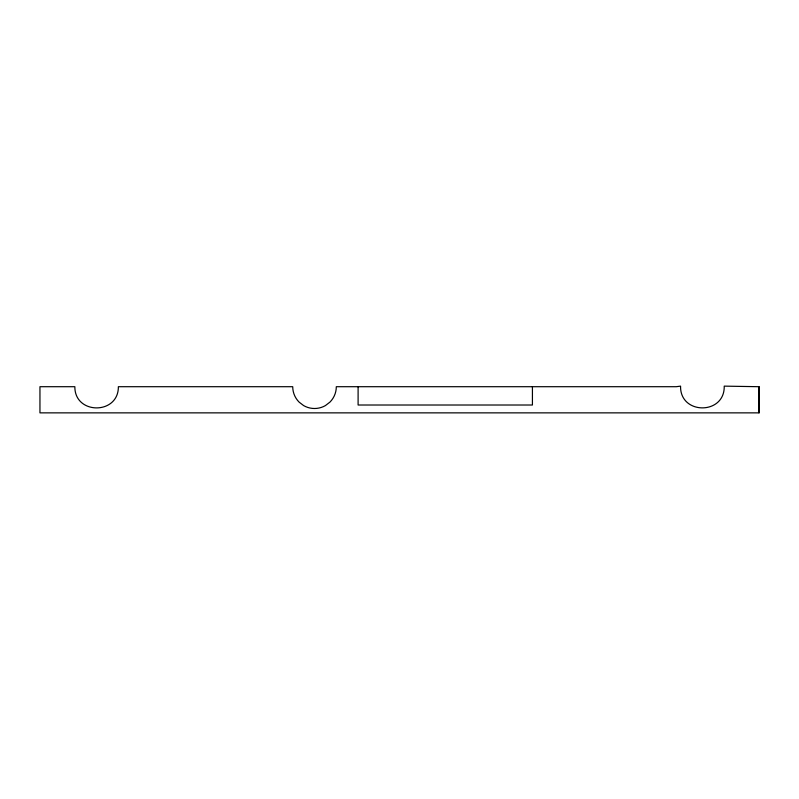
<?xml version="1.0" encoding="UTF-8"?>
<svg xmlns="http://www.w3.org/2000/svg" width="799" height="799" viewBox="0 0 799 799"><rect width="100%" height="100%" fill="white"/><g stroke="black" fill="none" stroke-linecap="round" stroke-linejoin="round"><path stroke-width="1.2" d="M759.05 412.863L759.05 386.706L724.224 386.137C724.943 415.11 679.849 415.11 680.568 386.137L676.244 386.706L336.309 386.706A21.793 21.793 0 0 1 329.927 402.117L325.413 405.582A21.793 21.793 0 0 1 303.62 405.582L299.106 402.117A21.793 21.793 0 0 1 292.724 386.706L118.362 386.706C118.651 414.951 74.567 414.951 74.856 386.706L39.95 386.706L39.95 412.863L759.05 412.863L759.05 386.706M532.424 386.706L532.424 405.013L358.102 405.013L358.102 386.706"/></g></svg>
